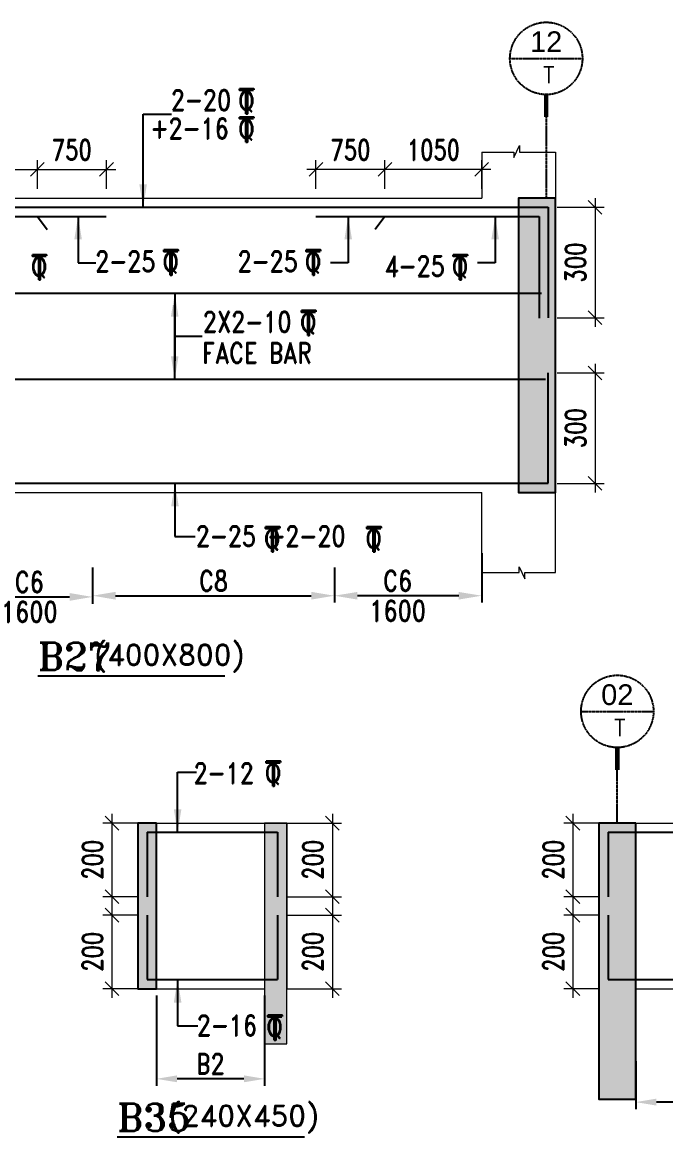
# Model space of a CAD drawing. Header units: millimetres. Extents: x 2061841 to 105821645, y -77612 to 48520811.
# Drawn here: x 2788404 to 2795390, y 16195 to 28305 of the extents above; entities that cross this region are included whole.
import ezdxf
from ezdxf.enums import TextEntityAlignment as Align

# ---------------------------------------------------------------- set-up
doc = ezdxf.new("R2010")
doc.units = ezdxf.units.MM
doc.header["$LTSCALE"] = 10
doc.header["$MEASUREMENT"] = 0
doc.linetypes.add('BASEMENT COLUMN SETTING OUT-PART 2_R4$0$CENTER', pattern=[2, 1.25, -0.25, 0.25, -0.25])
doc.linetypes.add('CENTER', pattern=[2, 1.25, -0.25, 0.25, -0.25])
for name, color, linetype in [('A-Grid-Tower', 8, 'CENTER'), ('BASEMENT COLUMN SETTING OUT-PART 2_R4$0$A-GRID-MAIN', 2, 'BASEMENT COLUMN SETTING OUT-PART 2_R4$0$CENTER'), ('BEAM', 4, 'Continuous'), ('BEAM HATCH', 252, 'Continuous'), ('BEAM STIRRUPS', 3, 'Continuous'), ('LEADER', 3, 'Continuous'), ('REIN', 1, 'Continuous'), ('SHEET', 7, 'Continuous'), ('VIN_BEAM', 4, 'Continuous')]:
    doc.layers.add(name, color=color, linetype=linetype)
doc.layers.add('TEXT', color=2, linetype='Continuous', lineweight=25)
doc.layers.add('VIN_SLAB DIMENSION', color=3, linetype='Continuous', lineweight=13)
doc.styles.add('200', font='romand.shx', dxfattribs={"width": 0.8, "height": 225})
doc.styles.add('BASEMENT COLUMN SETTING OUT-PART 2_R4$0$MAS-TXTL', font='arial.ttf', dxfattribs={"height": 200})
doc.styles.add('BASEMENT COLUMN SETTING OUT-PART 2_R4$0$MAS-TXTS', font='romans.shx', dxfattribs={"width": 0.8, "height": 180})
doc.styles.add('PK', font='romand.shx', dxfattribs={"width": 0.7, "height": 225})
doc.styles.add('PRP 100', font='romand.shx', dxfattribs={"width": 0.75})
doc.styles.add('RD', font='romand.shx', dxfattribs={"width": 0.9, "height": 225})
doc.styles.add('ROMAND', font='romand', dxfattribs={"height": 200})
doc.styles.add('RT', font='romant.shx', dxfattribs={"height": 250})
doc.dimstyles.new('dim', dxfattribs={"dimtxt": 225, "dimasz": 150, "dimexe": 100, "dimexo": 100, "dimgap": 100, "dimtad": 1, "dimdec": 0, "dimlfac": -1, "dimrnd": 5, "dimdsep": 46, "dimtxsty": 'PRP 100', "dimblk": 'OBLIQUE', "dimcen": 1.5, "dimdle": 100, "dimclrd": 3, "dimclre": 3, "dimclrt": 2, "dimadec": 0, "dimazin": 0, "dimtfac": 1, "dimtdec": 0, "dimtix": 1, "dimtmove": 0, "dimatfit": 3, "dimldrblk": 'OBLIQUE', "dimfxl": 200, "dimlwd": -1, "dimlwe": -1, "dimarcsym": 0})
doc.dimstyles.new('GR', dxfattribs={"dimtxt": 225, "dimasz": 100, "dimexe": 50, "dimexo": 50, "dimgap": 40, "dimtad": 1, "dimdec": 0, "dimzin": 0, "dimdsep": 46, "dimtxsty": 'RD', "dimblk1": 'OBLIQUE', "dimblk2": 'OBLIQUE', "dimsah": 1, "dimcen": 0, "dimdle": 100, "dimclrd": 3, "dimclre": 3, "dimclrt": 2, "dimadec": 0, "dimazin": 0, "dimtfac": 1, "dimtdec": 0, "dimtix": 1, "dimtmove": 0, "dimatfit": 3, "dimfxl": 1, "dimtolj": 1, "dimtzin": 0, "dimarcsym": 0})
doc.dimstyles.new('GR2', dxfattribs={"dimtxt": 225, "dimasz": 100, "dimexe": 75, "dimexo": 75, "dimgap": 50, "dimtad": 1, "dimdec": 0, "dimdsep": 46, "dimtxsty": '200', "dimblk1": 'OBLIQUE', "dimblk2": 'OBLIQUE', "dimsah": 1, "dimcen": 50, "dimdle": 75, "dimclrd": 3, "dimclre": 3, "dimclrt": 2, "dimadec": 0, "dimazin": 0, "dimtfac": 1, "dimtdec": 0, "dimtix": 1, "dimtmove": 0, "dimatfit": 3, "dimldrblk": 'OBLIQUE', "dimfxl": 1, "dimtolj": 1, "dimtzin": 0, "dimarcsym": 0})

# ---------------------------------------------------------------- blocks, each defined once
blk = doc.blocks.new('_Oblique')
at = {"color": 0, "linetype": 'ByBlock', "lineweight": -2}
blk.add_line((-0.5, -0.5), (0.5, 0.5), dxfattribs=at)
blk = doc.blocks.new('*D1992')
at = {"layer": 'Defpoints', "color": 0, "transparency": 16777216}
for p in [(2788568, 26707), (2787518, 26395, 0), (2788568, 26395, 0)]:
    blk.add_point(p, dxfattribs=at)
at = {"layer": 'VIN_SLAB DIMENSION', "color": 3, "transparency": 16777216}
for p, q in [((2787518, 26495), (2787518, 26807)), ((2788568, 26495), (2788568, 26807)), ((2787418, 26707), (2788668, 26707))]:
    blk.add_line(p, q, dxfattribs=at)
at = {"layer": 'VIN_SLAB DIMENSION', "color": 3, "transparency": 16777216, "xscale": 150, "yscale": 150, "zscale": 150, "rotation": 180}
blk.add_blockref('_Oblique', (2787518, 26707), dxfattribs=at)
at = {"layer": 'VIN_SLAB DIMENSION', "color": 3, "transparency": 16777216, "xscale": 150, "yscale": 150, "zscale": 150}
blk.add_blockref('_Oblique', (2788568, 26707), dxfattribs=at)
at = {"layer": 'VIN_SLAB DIMENSION', "color": 2, "transparency": 16777216, "insert": (2788043, 26920), "char_height": 225, "attachment_point": 5, "style": 'PRP 100'}
blk.add_mtext('1050', dxfattribs=at)
blk = doc.blocks.new('OBLIQUE')
blk = doc.blocks.new('A$C33BE299A')
at = {"layer": 'SHEET', "color": 4, "style": 'ROMAND'}
for s, height, p in [('T', 170, (-16.2, 0)), ('Q', 125, (-14.4, 26.9))]:
    blk.add_text(s, height=height, dxfattribs=at).set_placement(p)
blk = doc.blocks.new('*D1954')
at = {"layer": 'BEAM STIRRUPS', "color": 3, "lineweight": -2, "ltscale": 0.25, "transparency": 16777216}
for p, q in [((2789860, 17728), (2789860, 16749)), ((2791035, 17728), (2791035, 16749)), ((2790810, 16824), (2790085, 16824))]:
    blk.add_line(p, q, dxfattribs=at)
at = {"layer": 'BEAM STIRRUPS', "color": 3, "linetype": 'Continuous', "ltscale": 0.25, "transparency": 16777216}
for points in [[(2790085, 16862), (2790085, 16787), (2789860, 16824)], [(2790810, 16862), (2790810, 16787), (2791035, 16824)]]:
    blk.add_solid(points, dxfattribs=at)
at = {"layer": 'Defpoints', "color": 0, "linetype": 'Continuous', "ltscale": 0.25, "transparency": 16777216}
for p in [(2789860, 17803, 2), (2791035, 17803, 46), (2789860, 16824)]:
    blk.add_point(p, dxfattribs=at)
at = {"layer": 'BEAM STIRRUPS', "color": 2, "linetype": 'Continuous', "ltscale": 0.25, "transparency": 16777216, "insert": (2790447, 16987), "char_height": 225, "attachment_point": 5, "rotation": 360, "style": '200'}
blk.add_mtext('\\A1;B2', dxfattribs=at)
blk = doc.blocks.new('*D1955')
at = {"layer": 'BEAM STIRRUPS', "color": 3, "lineweight": -2, "ltscale": 0.25, "transparency": 16777216}
for p, q in [((2795064, 17018), (2795064, 16496)), ((2798917, 17010), (2798917, 16496)), ((2798692, 16571), (2795289, 16571))]:
    blk.add_line(p, q, dxfattribs=at)
at = {"layer": 'BEAM STIRRUPS', "color": 3, "linetype": 'Continuous', "ltscale": 0.25, "transparency": 16777216}
for points in [[(2795289, 16609), (2795289, 16534), (2795064, 16571)], [(2798692, 16609), (2798692, 16534), (2798917, 16571)]]:
    blk.add_solid(points, dxfattribs=at)
at = {"layer": 'Defpoints', "color": 0, "linetype": 'Continuous', "ltscale": 0.25, "transparency": 16777216}
for p in [(2795064, 17093, 2), (2798917, 17085, 46), (2795064, 16571)]:
    blk.add_point(p, dxfattribs=at)
at = {"layer": 'BEAM STIRRUPS', "color": 2, "linetype": 'Continuous', "ltscale": 0.25, "transparency": 16777216, "insert": (2796991, 16734), "char_height": 225, "attachment_point": 5, "rotation": 360, "style": '200'}
blk.add_mtext('\\A1;B4', dxfattribs=at)
blk = doc.blocks.new('*D1909')
at = {"layer": 'Defpoints', "color": 0, "transparency": 16777216}
for p in [(2789318, 26707), (2788568, 26395), (2789318, 26395)]:
    blk.add_point(p, dxfattribs=at)
at = {"layer": 'VIN_SLAB DIMENSION', "color": 3, "transparency": 16777216}
for p, q in [((2788568, 26495), (2788568, 26807)), ((2789318, 26495), (2789318, 26807)), ((2788468, 26707), (2789418, 26707))]:
    blk.add_line(p, q, dxfattribs=at)
at = {"layer": 'VIN_SLAB DIMENSION', "color": 3, "transparency": 16777216, "xscale": 150, "yscale": 150, "zscale": 150, "rotation": 180}
blk.add_blockref('_Oblique', (2788568, 26707), dxfattribs=at)
at = {"layer": 'VIN_SLAB DIMENSION', "color": 3, "transparency": 16777216, "xscale": 150, "yscale": 150, "zscale": 150}
blk.add_blockref('_Oblique', (2789318, 26707), dxfattribs=at)
at = {"layer": 'VIN_SLAB DIMENSION', "color": 2, "transparency": 16777216, "insert": (2788943, 26920), "char_height": 225, "attachment_point": 5, "style": 'PRP 100'}
blk.add_mtext('750', dxfattribs=at)
blk = doc.blocks.new('*D1910')
at = {"layer": 'Defpoints', "color": 0, "transparency": 16777216}
for p in [(2792342, 26707), (2792342, 26395, 0), (2793392, 26395, 0)]:
    blk.add_point(p, dxfattribs=at)
at = {"layer": 'VIN_SLAB DIMENSION', "color": 3, "transparency": 16777216}
for p, q in [((2792342, 26495), (2792342, 26807)), ((2793392, 26495), (2793392, 26807)), ((2793492, 26707), (2792242, 26707))]:
    blk.add_line(p, q, dxfattribs=at)
at = {"layer": 'VIN_SLAB DIMENSION', "color": 3, "transparency": 16777216, "xscale": 150, "yscale": 150, "zscale": 150, "rotation": 180}
blk.add_blockref('_Oblique', (2792342, 26707), dxfattribs=at)
at = {"layer": 'VIN_SLAB DIMENSION', "color": 3, "transparency": 16777216, "xscale": 150, "yscale": 150, "zscale": 150}
blk.add_blockref('_Oblique', (2793392, 26707), dxfattribs=at)
at = {"layer": 'VIN_SLAB DIMENSION', "color": 2, "transparency": 16777216, "insert": (2792867, 26920), "char_height": 225, "attachment_point": 5, "style": 'PRP 100'}
blk.add_mtext('1050', dxfattribs=at)
blk = doc.blocks.new('*D1911')
at = {"layer": 'Defpoints', "color": 0, "transparency": 16777216}
for p in [(2791592, 26707), (2791592, 26395), (2792342, 26395)]:
    blk.add_point(p, dxfattribs=at)
at = {"layer": 'VIN_SLAB DIMENSION', "color": 3, "transparency": 16777216}
for p, q in [((2791592, 26495), (2791592, 26807)), ((2792342, 26495), (2792342, 26807)), ((2792442, 26707), (2791492, 26707))]:
    blk.add_line(p, q, dxfattribs=at)
at = {"layer": 'VIN_SLAB DIMENSION', "color": 3, "transparency": 16777216, "xscale": 150, "yscale": 150, "zscale": 150, "rotation": 180}
blk.add_blockref('_Oblique', (2791592, 26707), dxfattribs=at)
at = {"layer": 'VIN_SLAB DIMENSION', "color": 3, "transparency": 16777216, "xscale": 150, "yscale": 150, "zscale": 150}
blk.add_blockref('_Oblique', (2792342, 26707), dxfattribs=at)
at = {"layer": 'VIN_SLAB DIMENSION', "color": 2, "transparency": 16777216, "insert": (2791967, 26920), "char_height": 225, "attachment_point": 5, "style": 'PRP 100'}
blk.add_mtext('750', dxfattribs=at)
blk = doc.blocks.new('*D1912')
at = {"layer": 'BEAM', "color": 3, "lineweight": -2, "transparency": 16777216}
for p, q in [((2787567, 22535), (2787567, 21986)), ((2789167, 22380), (2789167, 21986)), ((2787817, 22061), (2788917, 22061))]:
    blk.add_line(p, q, dxfattribs=at)
at = {"layer": 'BEAM', "color": 3, "transparency": 16777216}
for points in [[(2787817, 22103), (2787817, 22019), (2787567, 22061)], [(2788917, 22103), (2788917, 22019), (2789167, 22061)]]:
    blk.add_solid(points, dxfattribs=at)
at = {"layer": 'Defpoints', "color": 0, "transparency": 16777216}
for p in [(2787567, 22610, 0), (2789167, 22455, 0), (2789167, 22061)]:
    blk.add_point(p, dxfattribs=at)
at = {"layer": 'BEAM', "color": 2, "transparency": 16777216, "char_height": 225, "attachment_point": 5, "style": '200'}
for s, insert in [('\\A1;C6', (2788480, 22223)), ('\\A1;1600', (2788480, 21898))]:
    blk.add_mtext(s, dxfattribs=dict(at, insert=insert))
blk = doc.blocks.new('*D1913')
at = {"layer": 'BEAM', "color": 3, "lineweight": -2, "transparency": 16777216}
for p, q in [((2793392, 22535), (2793392, 21999)), ((2791792, 22380), (2791792, 21999)), ((2793142, 22074), (2792042, 22074))]:
    blk.add_line(p, q, dxfattribs=at)
at = {"layer": 'BEAM', "color": 3, "transparency": 16777216}
for points in [[(2792042, 22115), (2792042, 22032), (2791792, 22074)], [(2793142, 22115), (2793142, 22032), (2793392, 22074)]]:
    blk.add_solid(points, dxfattribs=at)
at = {"layer": 'Defpoints', "color": 0, "transparency": 16777216}
for p in [(2793392, 22610, 0), (2791792, 22455, 0), (2791792, 22074)]:
    blk.add_point(p, dxfattribs=at)
at = {"layer": 'BEAM', "color": 2, "transparency": 16777216, "char_height": 225, "attachment_point": 5, "style": '200'}
for s, insert in [('\\A1;C6', (2792479, 22236)), ('\\A1;1600', (2792479, 21911))]:
    blk.add_mtext(s, dxfattribs=dict(at, insert=insert))
blk = doc.blocks.new('*D1914')
at = {"layer": 'BEAM', "color": 3, "lineweight": -2, "transparency": 16777216}
for p, q in [((2789167, 22305), (2789167, 21999)), ((2791792, 22380), (2791792, 21999)), ((2789417, 22074), (2791542, 22074))]:
    blk.add_line(p, q, dxfattribs=at)
at = {"layer": 'BEAM', "color": 3, "transparency": 16777216}
for points in [[(2789417, 22116), (2789417, 22032), (2789167, 22074)], [(2791542, 22116), (2791542, 22032), (2791792, 22074)]]:
    blk.add_solid(points, dxfattribs=at)
at = {"layer": 'Defpoints', "color": 0, "transparency": 16777216}
for p in [(2791792, 22455, 14), (2789167, 22380), (2791792, 22074)]:
    blk.add_point(p, dxfattribs=at)
at = {"layer": 'BEAM', "color": 2, "transparency": 16777216, "insert": (2790480, 22236), "char_height": 225, "attachment_point": 5, "style": '200'}
blk.add_mtext('\\A1;C8', dxfattribs=at)
blk = doc.blocks.new('BASEMENT COLUMN SETTING OUT-PART 2_R4$0$GRID TARGET1')
blk.add_wipeout([(393, -655), (392, -641), (392, -628), (390, -614), (389, -600), (387, -587), (384, -573), (381, -560), (377, -547), (373, -534), (369, -521), (364, -508), (359, -495), (353, -483), (347, -471), (340, -459), (333, -447), (325, -435), (318, -424), (309, -413), (301, -403), (292, -392), (282, -382), (273, -373), (263, -363), (252, -354), (242, -346), (231, -337), (220, -330), (208, -322), (196, -315), (184, -308), (172, -302), (160, -296), (147, -291), (134, -286), (121, -282), (108, -278), (95, -274), (82, -271), (68, -268), (55, -266), (41, -265), (27, -263), (14, -263), (0, -262), (-14, -263), (-27, -263), (-41, -265), (-55, -266), (-68, -268), (-82, -271), (-95, -274), (-108, -278), (-121, -282), (-134, -286), (-147, -291), (-160, -296), (-172, -302), (-184, -308), (-196, -315), (-208, -322), (-220, -330), (-231, -337), (-242, -346), (-252, -354), (-263, -363), (-273, -373), (-282, -382), (-292, -392), (-301, -403), (-309, -413), (-318, -424), (-325, -435), (-333, -447), (-340, -459), (-347, -471), (-353, -483), (-359, -495), (-364, -508), (-369, -521), (-373, -534), (-377, -547), (-381, -560), (-384, -573), (-387, -587), (-389, -600), (-390, -614), (-392, -628), (-392, -641), (-393, -655), (-392, -669), (-392, -682), (-390, -696), (-389, -710), (-387, -723), (-384, -737), (-381, -750), (-377, -763), (-373, -776), (-369, -789), (-364, -802), (-359, -815), (-353, -827), (-347, -839), (-340, -851), (-333, -863), (-325, -875), (-318, -886), (-309, -897), (-301, -907), (-292, -918), (-282, -928), (-273, -937), (-263, -947), (-252, -956), (-242, -964), (-231, -973), (-220, -981), (-208, -988), (-196, -995), (-184, -1002), (-172, -1008), (-160, -1014), (-147, -1019), (-134, -1024), (-121, -1028), (-108, -1032), (-95, -1036), (-82, -1039), (-68, -1042), (-55, -1044), (-41, -1046), (-27, -1047), (-14, -1047), (0, -1048), (14, -1047), (27, -1047), (41, -1046), (55, -1044), (68, -1042), (82, -1039), (95, -1036), (108, -1032), (121, -1028), (134, -1024), (147, -1019), (160, -1014), (172, -1008), (184, -1002), (196, -995), (208, -988), (220, -981), (231, -973), (242, -964), (252, -956), (263, -947), (273, -937), (282, -928), (292, -918), (301, -907), (309, -897), (318, -886), (325, -875), (333, -863), (340, -851), (347, -839), (353, -827), (359, -815), (364, -802), (369, -789), (373, -776), (377, -763), (381, -750), (384, -737), (387, -723), (389, -710), (390, -696), (392, -682), (392, -669)])
blk.add_line((-393, -655), (393, -655))
at = {"const_width": 48.8}
blk.add_lwpolyline([(0, -1048), (0, -1292)], dxfattribs=at)
blk.add_circle((0, -655), 393)
for tag, height, style, p in [('AS', 225, 'BASEMENT COLUMN SETTING OUT-PART 2_R4$0$MAS-TXTL', (0, -586)), ('REF', 180, 'BASEMENT COLUMN SETTING OUT-PART 2_R4$0$MAS-TXTS', (29, -925))]:
    blk.add_attdef(tag, text='', height=height, dxfattribs=dict(style=style)).set_placement(p, align=Align.CENTER)
blk = doc.blocks.new('*D1261')
at = {"layer": 'Defpoints', "color": 0, "transparency": 16777216}
for p in [(2794112, 26295), (2794112, 25095), (2794623, 25095)]:
    blk.add_point(p, dxfattribs=at)
at = {"layer": 'VIN_SLAB DIMENSION', "color": 3, "transparency": 16777216}
for p, q in [((2794212, 26295), (2794723, 26295)), ((2794623, 26395), (2794623, 24995)), ((2794212, 25095), (2794723, 25095))]:
    blk.add_line(p, q, dxfattribs=at)
at = {"layer": 'VIN_SLAB DIMENSION', "color": 3, "transparency": 16777216, "xscale": 150, "yscale": 150, "zscale": 150}
for p, rotation in [((2794623, 26295), 90), ((2794623, 25095), 270)]:
    blk.add_blockref('_Oblique', p, dxfattribs=dict(at, rotation=rotation))
at = {"layer": 'VIN_SLAB DIMENSION', "color": 2, "transparency": 16777216, "insert": (2794410, 25695), "char_height": 225, "attachment_point": 5, "rotation": 90, "style": 'PRP 100'}
blk.add_mtext('300', dxfattribs=at)
blk = doc.blocks.new('*D1262')
at = {"layer": 'Defpoints', "color": 0, "transparency": 16777216}
for p in [(2794112, 24495), (2794112, 23295), (2794623, 23295)]:
    blk.add_point(p, dxfattribs=at)
at = {"layer": 'VIN_SLAB DIMENSION', "color": 3, "transparency": 16777216}
for p, q in [((2794623, 24595), (2794623, 23195)), ((2794212, 24495), (2794723, 24495)), ((2794212, 23295), (2794723, 23295))]:
    blk.add_line(p, q, dxfattribs=at)
at = {"layer": 'VIN_SLAB DIMENSION', "color": 3, "transparency": 16777216, "xscale": 150, "yscale": 150, "zscale": 150}
for p, rotation in [((2794623, 24495), 90), ((2794623, 23295), 270)]:
    blk.add_blockref('_Oblique', p, dxfattribs=dict(at, rotation=rotation))
at = {"layer": 'VIN_SLAB DIMENSION', "color": 2, "transparency": 16777216, "insert": (2794410, 23895), "char_height": 225, "attachment_point": 5, "rotation": 90, "style": 'PRP 100'}
blk.add_mtext('300', dxfattribs=at)
blk = doc.blocks.new('*D1283')
at = {"layer": 'Defpoints', "color": 0, "transparency": 16777216}
for p in [(2789760, 19603, 52), (2789378, 18803), (2789760, 18803, 51)]:
    blk.add_point(p, dxfattribs=at)
at = {"layer": 'VIN_SLAB DIMENSION', "color": 3, "transparency": 16777216}
for p, q in [((2789378, 19703), (2789378, 18703)), ((2789660, 19603), (2789278, 19603)), ((2789660, 18803), (2789278, 18803))]:
    blk.add_line(p, q, dxfattribs=at)
at = {"layer": 'VIN_SLAB DIMENSION', "color": 3, "transparency": 16777216, "xscale": 150, "yscale": 150, "zscale": 150}
for p, rotation in [((2789378, 19603), 90), ((2789378, 18803), 270)]:
    blk.add_blockref('_Oblique', p, dxfattribs=dict(at, rotation=rotation))
at = {"layer": 'VIN_SLAB DIMENSION', "color": 2, "transparency": 16777216, "insert": (2789166, 19203), "char_height": 225, "attachment_point": 5, "rotation": 90, "style": 'PRP 100'}
blk.add_mtext('200', dxfattribs=at)
blk = doc.blocks.new('*D1284')
at = {"layer": 'Defpoints', "color": 0, "transparency": 16777216}
for p in [(2789760, 18603, 52), (2789378, 17803), (2789760, 17803, 51)]:
    blk.add_point(p, dxfattribs=at)
at = {"layer": 'VIN_SLAB DIMENSION', "color": 3, "transparency": 16777216}
for p, q in [((2789378, 18703), (2789378, 17703)), ((2789660, 18603), (2789278, 18603)), ((2789660, 17803), (2789278, 17803))]:
    blk.add_line(p, q, dxfattribs=at)
at = {"layer": 'VIN_SLAB DIMENSION', "color": 3, "transparency": 16777216, "xscale": 150, "yscale": 150, "zscale": 150}
for p, rotation in [((2789378, 18603), 90), ((2789378, 17803), 270)]:
    blk.add_blockref('_Oblique', p, dxfattribs=dict(at, rotation=rotation))
at = {"layer": 'VIN_SLAB DIMENSION', "color": 2, "transparency": 16777216, "insert": (2789166, 18203), "char_height": 225, "attachment_point": 5, "rotation": 90, "style": 'PRP 100'}
blk.add_mtext('200', dxfattribs=at)
blk = doc.blocks.new('*D1285')
at = {"layer": 'Defpoints', "color": 0, "transparency": 16777216}
for p in [(2791175, 19603, 52), (2791175, 18803, 51), (2791771, 18803)]:
    blk.add_point(p, dxfattribs=at)
at = {"layer": 'VIN_SLAB DIMENSION', "color": 3, "transparency": 16777216}
for p, q in [((2791771, 19703), (2791771, 18703)), ((2791275, 19603), (2791871, 19603)), ((2791275, 18803), (2791871, 18803))]:
    blk.add_line(p, q, dxfattribs=at)
at = {"layer": 'VIN_SLAB DIMENSION', "color": 3, "transparency": 16777216, "xscale": 150, "yscale": 150, "zscale": 150}
for p, rotation in [((2791771, 19603), 90), ((2791771, 18803), 270)]:
    blk.add_blockref('_Oblique', p, dxfattribs=dict(at, rotation=rotation))
at = {"layer": 'VIN_SLAB DIMENSION', "color": 2, "transparency": 16777216, "insert": (2791559, 19203), "char_height": 225, "attachment_point": 5, "rotation": 90, "style": 'PRP 100'}
blk.add_mtext('200', dxfattribs=at)
blk = doc.blocks.new('*D1286')
at = {"layer": 'Defpoints', "color": 0, "transparency": 16777216}
for p in [(2791175, 18603, 52), (2791175, 17803, 51), (2791771, 17803)]:
    blk.add_point(p, dxfattribs=at)
at = {"layer": 'VIN_SLAB DIMENSION', "color": 3, "transparency": 16777216}
for p, q in [((2791771, 18703), (2791771, 17703)), ((2791275, 18603), (2791871, 18603)), ((2791275, 17803), (2791871, 17803))]:
    blk.add_line(p, q, dxfattribs=at)
at = {"layer": 'VIN_SLAB DIMENSION', "color": 3, "transparency": 16777216, "xscale": 150, "yscale": 150, "zscale": 150}
for p, rotation in [((2791771, 18603), 90), ((2791771, 17803), 270)]:
    blk.add_blockref('_Oblique', p, dxfattribs=dict(at, rotation=rotation))
at = {"layer": 'VIN_SLAB DIMENSION', "color": 2, "transparency": 16777216, "insert": (2791559, 18203), "char_height": 225, "attachment_point": 5, "rotation": 90, "style": 'PRP 100'}
blk.add_mtext('200', dxfattribs=at)
blk = doc.blocks.new('*D1287')
at = {"layer": 'Defpoints', "color": 0, "transparency": 16777216}
for p in [(2794764, 19603, 52), (2794382, 18803), (2794764, 18803, 51)]:
    blk.add_point(p, dxfattribs=at)
at = {"layer": 'VIN_SLAB DIMENSION', "color": 3, "transparency": 16777216}
for p, q in [((2794382, 19703), (2794382, 18703)), ((2794664, 19603), (2794282, 19603)), ((2794664, 18803), (2794282, 18803))]:
    blk.add_line(p, q, dxfattribs=at)
at = {"layer": 'VIN_SLAB DIMENSION', "color": 3, "transparency": 16777216, "xscale": 150, "yscale": 150, "zscale": 150}
for p, rotation in [((2794382, 19603), 90), ((2794382, 18803), 270)]:
    blk.add_blockref('_Oblique', p, dxfattribs=dict(at, rotation=rotation))
at = {"layer": 'VIN_SLAB DIMENSION', "color": 2, "transparency": 16777216, "insert": (2794170, 19203), "char_height": 225, "attachment_point": 5, "rotation": 90, "style": 'PRP 100'}
blk.add_mtext('200', dxfattribs=at)
blk = doc.blocks.new('*D1288')
at = {"layer": 'Defpoints', "color": 0, "transparency": 16777216}
for p in [(2794764, 18603, 52), (2794382, 17803), (2794764, 17803, 51)]:
    blk.add_point(p, dxfattribs=at)
at = {"layer": 'VIN_SLAB DIMENSION', "color": 3, "transparency": 16777216}
for p, q in [((2794382, 18703), (2794382, 17703)), ((2794664, 18603), (2794282, 18603)), ((2794664, 17803), (2794282, 17803))]:
    blk.add_line(p, q, dxfattribs=at)
at = {"layer": 'VIN_SLAB DIMENSION', "color": 3, "transparency": 16777216, "xscale": 150, "yscale": 150, "zscale": 150}
for p, rotation in [((2794382, 18603), 90), ((2794382, 17803), 270)]:
    blk.add_blockref('_Oblique', p, dxfattribs=dict(at, rotation=rotation))
at = {"layer": 'VIN_SLAB DIMENSION', "color": 2, "transparency": 16777216, "insert": (2794170, 18203), "char_height": 225, "attachment_point": 5, "rotation": 90, "style": 'PRP 100'}
blk.add_mtext('200', dxfattribs=at)

msp = doc.modelspace()

# ---------------------------------------------------------------- hatches: boundary and pattern name
at = {"layer": 'BEAM HATCH'}
for points in [[(2794192.1, 26395.4), (2793793.3, 26395.4), (2793793.3, 23195.4), (2794192.1, 23195.4)], [(2789859.9, 19603.1), (2789660, 19603.1), (2789660, 17803.1), (2789859.9, 17803.1)], [(2791035, 19603.1), (2791035, 17203.1), (2791275, 17203.1), (2791275, 19603.1)], [(2795064.2, 19603.1), (2794664.2, 19603.1), (2794664.2, 16603.1), (2795064.2, 16603.1)]]:
    msp.add_hatch(color=252, dxfattribs=at).paths.add_polyline_path(points)

# ---------------------------------------------------------------- linework, layer by layer
at = {"layer": 'A-Grid-Tower', "color": 6}
for p, q in [((2794092.1, 27275.8, 0), (2794092.1, 26395.4, 0)), ((2794864.2, 19603.1, 103.1), (2794864.2, 20180.4, 103.1))]:
    msp.add_line(p, q, dxfattribs=at)
at = {"layer": 'BEAM', "lineweight": 13}
for p, q in [((2793392.1, 26895.4, 0), (2793392.1, 26395.4, 0)), ((2793392.1, 26895.4, 0), (2793740.4, 26895.4, -51.6)), ((2793740.4, 26834.4, -51.6), (2793803.5, 26966, -51.6)), ((2793740.4, 26895.4, -51.6), (2793740.4, 26834.4, -51.6)), ((2793803.5, 26966, -51.6), (2793803.5, 26895.4, -51.6)), ((2793803.5, 26895.4, -51.6), (2794192.1, 26895.4, 51.6)), ((2794192.1, 26895.4, 0), (2794192.1, 26395.4, 0)), ((2787517.7, 26395.4, 0), (2793392.1, 26395.4, 0)), ((2794192.1, 22326.4, 51.6), (2794192.1, 26395.4, 0)), ((2787567.1, 23195.4, 51.6), (2793392.1, 23195.4, 0)), ((2793392.1, 22326.4, 0), (2793392.1, 23195.4, 0)), ((2793392.1, 22326.4, 0), (2793797.8, 22326.4, -51.6)), ((2793797.8, 22326.4, -51.6), (2793797.8, 22387.3, -51.6)), ((2793797.8, 22387.3, -51.6), (2793860.9, 22255.7, -51.6)), ((2793860.9, 22326.4, -51.6), (2794192.1, 22326.4, 51.6)), ((2793860.9, 22255.7, -51.6), (2793860.9, 22326.4, -51.6)), ((2789660, 19603.1, 103.1), (2789660, 17803.1, 103.1)), ((2789660, 19603.1, 103.1), (2791275, 19603.1, 103.1)), ((2791275, 19603.1, 103.1), (2791275, 17803.1, 103.1)), ((2794664.2, 19603.1, 103.1), (2794664.2, 17803.1, 103.1)), ((2794664.2, 19603.1, 103.1), (2799514.2, 19603.1, 103.1)), ((2789859.9, 17803.1, 103.1), (2791035, 17803.1, 103.1)), ((2795064.2, 17803.1, 103.1), (2798917.3, 17803.1, 103.1))]:
    msp.add_line(p, q, dxfattribs=at)
at = {"layer": 'BEAM', "lineweight": 13, "elevation": 103.1}
msp.add_lwpolyline([(2791035, 19603.1), (2791035, 17203.1), (2791275, 17203.1), (2791275, 19603.1), (2791035, 19603.1), (2791035, 19603.1)], dxfattribs=at)
at = {"layer": 'LEADER', "color": 3}
msp.add_line((2790058.9, 24893.1, 51.6), (2790356.8, 24893.1, 51.6), dxfattribs=at)
at = {"layer": 'REIN'}
for p, q in [((2786916.3, 26295.4, 51.6), (2790706.9, 26295.4, 51.6)), ((2790706.9, 26295.4, 51.6), (2794112.3, 26295.4, 0)), ((2794112.3, 26295.4, 0), (2794112.3, 25095.4, 0)), ((2786994.7, 26195.4, 51.6), (2789315.1, 26195.4, 0)), ((2788570.2, 26195.4, 16.8), (2788673, 26055.1, 16.8)), ((2791592.8, 26195.4, 0), (2794016.2, 26195.4, 0)), ((2792339.6, 26195.4, 16.8), (2792236.8, 26055.1, 16.8)), ((2794016.2, 26195.4, 0), (2794016.2, 25088.6, 0)), ((2787032.3, 25362.1, 51.6), (2794041.4, 25362.1, 0)), ((2794112.3, 23295.4, 0), (2794112.3, 24495.4, 0)), ((2787253.5, 24428.7, 51.6), (2794084.2, 24428.7, 0)), ((2786916.3, 23295.4, 51.6), (2794112.3, 23295.4, 0)), ((2789759.9, 19503.1, 103.1), (2791175, 19503.1, 103.1)), ((2789760, 19503.1, 103.1), (2789759.9, 18803.1, 103.1)), ((2791175, 19503.1, 103.1), (2791175, 18803.1, 103.1)), ((2794764.2, 19503.1, 103.1), (2799414.2, 19503.1, 103.1)), ((2794764.2, 19503.1, 103.1), (2794764.2, 18803.1, 103.1)), ((2789760, 18603.1, 103.1), (2789760, 17903.1, 103.1)), ((2791175, 18603.1, 103.1), (2791175, 17903.1, 103.1)), ((2794764.2, 18603.1, 103.1), (2794764.2, 17903.1, 103.1)), ((2789760, 17903.1, 103.1), (2791175, 17903.1, 103.1)), ((2794764.2, 17903.1, 103.1), (2799414.2, 17903.1, 103.1))]:
    msp.add_line(p, q, dxfattribs=at)
at = {"layer": 'VIN_BEAM'}
for points, elevation in [([(2794192.1, 26395.4), (2793793.3, 26395.4), (2793793.3, 23195.4), (2794192.1, 23195.4)], 0), ([(2789859.9, 19603.1), (2789660, 19603.1), (2789660, 17803.1), (2789859.9, 17803.1)], 103.1), ([(2795064.2, 19603.1), (2794664.2, 19603.1), (2794664.2, 16603.1), (2795064.2, 16603.1)], 103.1)]:
    msp.add_lwpolyline(points, close=True, dxfattribs=dict(at, elevation=elevation))

# ---------------------------------------------------------------- block references
at = {"layer": 'TEXT', "color": 1, "xscale": 1.600000001490116, "yscale": 1.600000001490116, "zscale": 1.600000001490116}
for p in [(2790765.5, 27311.4, 243709.9), (2790765.5, 27003.1, 243709.9), (2789943.9, 25559, 243709.9), (2791489.6, 25559, 243709.9), (2788515.7, 25507.6, 243709.9), (2793085.3, 25507.6, 243709.9), (2791437.1, 24900.2, 243709.9), (2791046.5, 22550.3, 243709.9), (2792147.7, 22550.3, 243709.9)]:
    msp.add_blockref('A$C33BE299A', p, dxfattribs=at)
at = {"layer": 'TEXT', "color": 2, "xscale": 1.600000001490116, "yscale": 1.600000001490116, "zscale": 1.600000001490116}
for p in [(2791055.5, 20003.2, 243761.1), (2791072.6, 17243.7, 243761.1)]:
    msp.add_blockref('A$C33BE299A', p, dxfattribs=at)

# ---------------------------------------------------------------- texts
at = {"layer": 'TEXT', "color": 2, "style": 'PK', "width": 0.8}
for s, p in [('2-20', (2790016.3, 27347.3, 51.6)), ('+2-16', (2789798, 27039.1, 51.6)), ('2-25', (2789194.7, 25594.9, 51.6)), ('2-25', (2790740.4, 25594.9, 51.6)), ('4-25', (2792336.1, 25543.5, 51.6)), ('2X2-10', (2790362.9, 24936.8, 51.6)), ('FACE BAR', (2790356.8, 24600.7, 51.6)), ('2-12', (2790262.8, 20033.4, 102.9))]:
    msp.add_text(s, height=225, dxfattribs=at).set_placement(p)
for s, p in [('2-25 +2-20', (2790286.4, 22609.8, 51.6)), ('2-16', (2790298, 17292.6, 103.1))]:
    msp.add_text(s, height=225, rotation=0, dxfattribs=at).set_placement(p)
at = {"layer": 'TEXT', "color": 1, "style": 'RT'}
for s, p in [('%%UB27      ', (2789588.8, 21414.5, 51.6)), ('%%UB35      ', (2790450.6, 16405.3, 103.1))]:
    msp.add_text(s, height=300, dxfattribs=at).set_placement(p, align=Align.MIDDLE_CENTER)
at = {"layer": 'TEXT', "color": 2, "style": 'RD'}
for s, p in [('(400X800)', (2789190, 21320.4, 51.6)), ('(240X450)', (2790000.2, 16311.3, 103.1))]:
    msp.add_text(s, height=225, dxfattribs=at).set_placement(p)

# ---------------------------------------------------------------- dimensions: what is measured, and where the dimension line sits
at = {"layer": 'BEAM'}
dim = msp.add_linear_dim(base=(2789167.1, 22060.9, 51.6), p1=(2787567.1, 22610.1, 51.6), p2=(2789167.1, 22455.1, 51.6), text='C6\\X1600', dimstyle='GR2', override={"dimasz": 250, "dimtxsty": '200', "dimldrblk": 'OBLIQUE'}, dxfattribs=at)
dim.commit()
dim.dimension.update_dxf_attribs({"geometry": '*D1912', "text_midpoint": (2788479.9, 22060.9, 51.6), "dimtype": 160})
dim = msp.add_linear_dim(base=(2791792.1, 22073.6, 0), p1=(2793392.1, 22610.4, 0), p2=(2791792.1, 22455.1, 0), angle=180, text='C6\\X1600', dimstyle='GR2', override={"dimasz": 250, "dimtxsty": '200', "dimldrblk": 'OBLIQUE'}, dxfattribs=at)
dim.commit()
dim.dimension.update_dxf_attribs({"geometry": '*D1913', "text_midpoint": (2792479.4, 22073.6, 0), "dimtype": 160})
dim = msp.add_linear_dim(base=(2791792.1, 22074, 51.6), p1=(2789167.1, 22380.1, 51.6), p2=(2791792.1, 22455.1, 65.6), text='C8', dimstyle='GR2', override={"dimasz": 250, "dimtxsty": '200', "dimldrblk": 'OBLIQUE'}, dxfattribs=at)
dim.commit()
dim.dimension.update_dxf_attribs({"geometry": '*D1914', "text_midpoint": (2790479.6, 22236.5, 51.6)})
at = {"layer": 'BEAM STIRRUPS', "linetype": 'Continuous', "ltscale": 0.25}
for base, p1, p2, text, override, picture, middle in [((2789859.9, 16824.3, 103.1), (2791035, 17803.1, 149.6), (2789859.9, 17803.1, 104.8), 'B2', {"dimasz": 225, "dimfxl": 3, "dimarcsym": 2}, '*D1954', (2790447.4, 16824.3, 103.1)), ((2795064.2, 16571.3, 103.1), (2798917.3, 17085.2, 149.6), (2795064.2, 17093.4, 104.8), 'B4', {"dimasz": 225, "dimtxsty": '200', "dimfxl": 3, "dimarcsym": 2}, '*D1955', (2796990.7, 16571.3, 103.1))]:
    dim = msp.add_linear_dim(base=base, p1=p1, p2=p2, angle=179.99996, text=text, dimstyle='GR2', override=override, dxfattribs=at)
    dim.commit()
    dim.dimension.update_dxf_attribs({"geometry": picture, "text_midpoint": middle, "dimtype": 160})
at = {"layer": 'VIN_SLAB DIMENSION'}
dim = msp.add_linear_dim(base=(2788567.7, 26707.1, 0), p1=(2787517.7, 26395.4, 0), p2=(2788567.7, 26395.4, 0), dimstyle='dim', dxfattribs=at)
dim.commit()
dim.dimension.update_dxf_attribs({"geometry": '*D1992', "text_midpoint": (2788042.7, 26919.6, 0)})
dim = msp.add_linear_dim(base=(2789317.7, 26707.1), p1=(2788567.7, 26395.4), p2=(2789317.7, 26395.4), dimstyle='dim', override={"dimtxsty": 'PRP 100', "dimldrblk": 'OBLIQUE'}, dxfattribs=at)
dim.commit()
dim.dimension.update_dxf_attribs({"geometry": '*D1909', "text_midpoint": (2788942.7, 26919.6)})
dim = msp.add_linear_dim(base=(2791592.1, 26707.1, 0), p1=(2792342.1, 26395.4, 0), p2=(2791592.1, 26395.4, 0), angle=180, dimstyle='dim', override={"dimtxsty": 'PRP 100', "dimldrblk": 'OBLIQUE'}, dxfattribs=at)
dim.commit()
dim.dimension.update_dxf_attribs({"geometry": '*D1911', "text_midpoint": (2791967.1, 26919.6, 0)})
dim = msp.add_linear_dim(base=(2792342.1, 26707.1, 0), p1=(2793392.1, 26395.4, 0), p2=(2792342.1, 26395.4, 0), angle=180, dimstyle='dim', dxfattribs=at)
dim.commit()
dim.dimension.update_dxf_attribs({"geometry": '*D1910', "text_midpoint": (2792867.1, 26919.6, 0)})
for base, p1, p2, picture, middle in [((2794622.9, 25095.4, 0), (2794112.3, 26295.4, 0), (2794112.3, 25095.4, 0), '*D1261', (2794410.4, 25695.4, 0)), ((2794622.9, 23295.4, 0), (2794112.3, 24495.4, 0), (2794112.3, 23295.4, 0), '*D1262', (2794410.4, 23895.4, 0))]:
    dim = msp.add_linear_dim(base=base, p1=p1, p2=p2, angle=90, text='300', dimstyle='dim', override={"dimtxsty": 'PRP 100', "dimldrblk": 'OBLIQUE'}, dxfattribs=at)
    dim.commit()
    dim.dimension.update_dxf_attribs({"geometry": picture, "text_midpoint": middle})
for base, p1, p2, picture, middle in [((2789378.1, 18803.1, 103.1), (2789760, 19603.1, 154.7), (2789759.9, 18803.1, 154.3), '*D1283', (2789165.6, 19203.1, 103.1)), ((2791771.3, 18803.1, 103.1), (2791175, 19603.1, 154.7), (2791175, 18803.1, 154.3), '*D1285', (2791558.8, 19203.1, 103.1)), ((2794382.4, 18803.1, 103.1), (2794764.2, 19603.1, 154.7), (2794764.2, 18803.1, 154.3), '*D1287', (2794169.9, 19203.1, 103.1)), ((2789378.1, 17803.1, 103.1), (2789760, 18603.1, 154.7), (2789759.9, 17803.1, 154.3), '*D1284', (2789165.6, 18203.1, 103.1)), ((2791771.3, 17803.1, 103.1), (2791175, 18603.1, 154.7), (2791175, 17803.1, 154.3), '*D1286', (2791558.8, 18203.1, 103.1)), ((2794382.4, 17803.1, 103.1), (2794764.2, 18603.1, 154.7), (2794764.2, 17803.1, 154.3), '*D1288', (2794169.9, 18203.1, 103.1))]:
    dim = msp.add_linear_dim(base=base, p1=p1, p2=p2, angle=90, text='200', dimstyle='dim', dxfattribs=at)
    dim.commit()
    dim.dimension.update_dxf_attribs({"geometry": picture, "text_midpoint": middle})

# ---------------------------------------------------------------- leaders
at = {"layer": 'LEADER', "color": 3}
for points in [[(2789716, 26295.1, 51.6), (2789716, 27308.1, 51.6), (2790023.5, 27308.1, 51.6)], [(2789009.9, 26195.4, 51.6), (2789009.9, 25692.6, 51.6), (2789201.9, 25692.6, 51.6)], [(2791942.3, 26195.4, 51.6), (2791942.9, 25692.6, 51.6), (2791750.9, 25692.6, 51.6)], [(2793538, 26195.4, 51.6), (2793538.6, 25692.6, 51.6), (2793346.6, 25692.6, 51.6)], [(2790058.9, 25356.9, 51.6), (2790058.9, 24626.1, 51.6)], [(2790058.9, 24426.9, 51.6), (2790058.9, 25229.8, 51.6)], [(2790061.5, 23295.4, 51.6), (2790061.5, 22718.2, 51.6), (2790279.5, 22718.2, 51.6)], [(2790090.4, 19502.7, 103.1), (2790090.4, 20156, 103.1), (2790296, 20156, 103.1)], [(2790090.4, 17903.1, 103.1), (2790090.4, 17399.9, 103.1), (2790308.4, 17399.9, 103.1)]]:
    msp.add_leader(points, dimstyle='GR', override={"dimasz": 250}, dxfattribs=at)

# ---------------------------------------------------------------- next in the draw order: block references
at = {"layer": 'BASEMENT COLUMN SETTING OUT-PART 2_R4$0$A-GRID-MAIN', "color": 240, "true_color": 0xed1f24}
for p, values in [((2794092.1, 28567.6, 0), {'REF': 'T', 'AS': '12'}), ((2794864.2, 21472.2, 103.1), {'REF': 'T', 'AS': '02'})]:
    msp.add_blockref('BASEMENT COLUMN SETTING OUT-PART 2_R4$0$GRID TARGET1', p, dxfattribs=at).add_auto_attribs(values)

doc.saveas('drawing.dxf')
